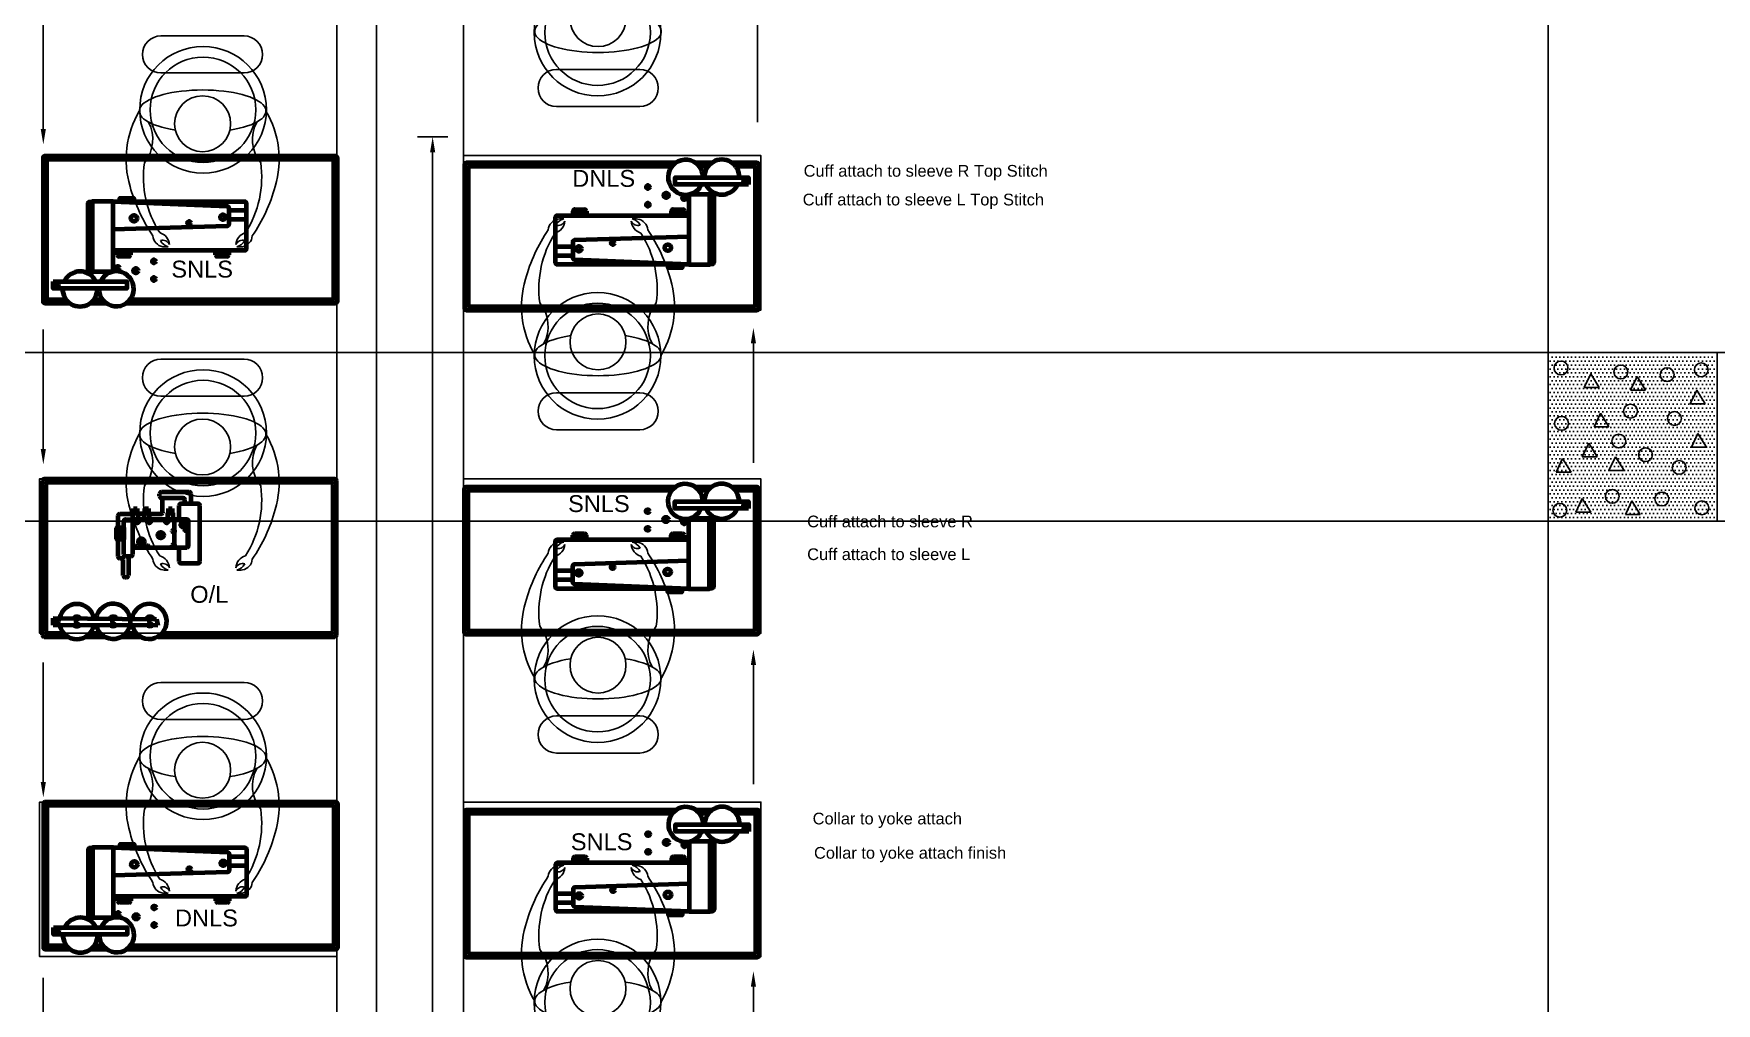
# Model space of a CAD drawing. Header units: feet. Extents: x 200 to 992, y 45 to 257.
# Drawn here: x 264.88 to 284.81, y 126.71 to 138.2 of the extents above; entities that cross this region are included whole.
import ezdxf

# ---------------------------------------------------------------- set-up
doc = ezdxf.new("R2010")
doc.units = ezdxf.units.FT
doc.header["$MEASUREMENT"] = 0
for name, color, linetype in [('assembly operations', 80, 'Continuous'), ('beampillar', 80, 'Continuous'), ('dimension', 100, 'Continuous'), ('hatch pillar', 20, 'Continuous'), ('machines', 21, 'Continuous'), ('ol mc', 190, 'Continuous'), ('prep side', 220, 'Continuous'), ('shank', 77, 'Continuous')]:
    doc.layers.add(name, color=color, linetype=linetype)
doc.styles.get("Standard").update_dxf_attribs({"font": 'arial.ttf'})

# ---------------------------------------------------------------- blocks, each defined once
blk = doc.blocks.new('snls block')
at = {"layer": 'machines', "linetype": 'ByBlock', "lineweight": 100}
for p, q in [((54.586, 84.152), (54.586, 84.133)), ((54.586, 84.152), (54.605, 84.152)), ((54.607, 84.133), (54.605, 84.152)), ((54.888, 84.077), (54.681, 84.077)), ((54.889, 83.97), (54.681, 83.97)), ((53.361, 83.553), (53.361, 83.605)), ((53.361, 83.605), (53.517, 83.605)), ((53.378, 83.57), (53.378, 83.605)), ((53.497, 83.533), (53.382, 83.533)), ((53.48, 83.549), (53.398, 83.549)), ((53.501, 83.605), (53.501, 83.57)), ((53.517, 83.605), (53.517, 83.553)), ((54.524, 83.553), (54.524, 83.605)), ((54.524, 83.605), (54.681, 83.605)), ((54.541, 83.57), (54.541, 83.605)), ((54.66, 83.533), (54.545, 83.533)), ((54.643, 83.549), (54.562, 83.549)), ((54.664, 83.605), (54.664, 83.57)), ((54.681, 83.605), (54.681, 83.553))]:
    blk.add_line(p, q, dxfattribs=at)
for points in [[(53.469, 82.981), (55.947, 82.981, 0.414214), (55.968, 83.002), (55.968, 84.703, 0.414214), (55.947, 84.724), (52.502, 84.724, 0.414214), (52.482, 84.703), (52.482, 83.002, 0.414214), (52.502, 82.981), (52.798, 82.981)], [(53.513, 83.023), (55.905, 83.023, 0.414214), (55.926, 83.043), (55.926, 84.662, 0.414214), (55.905, 84.683), (52.544, 84.683, 0.414214), (52.523, 84.662), (52.523, 83.043, 0.414214), (52.544, 83.023), (52.755, 83.023)]]:
    blk.add_lwpolyline(points, format="xyb", dxfattribs=at)
for points in [[(53.063, 83.355), (53.037, 83.355, -0.414214), (53.016, 83.375), (53.016, 84.161, -0.414214), (53.037, 84.182), (53.063, 84.182)], [(53.312, 84.185), (53.063, 84.185), (53.063, 83.355), (53.291, 83.355, 0.414214), (53.312, 83.375)], [(53.312, 84.185), (54.661, 84.131, -0.402601), (54.681, 84.11), (54.681, 83.914, -0.405445), (54.661, 83.893), (53.312, 83.853)], [(53.312, 84.185), (54.868, 84.185, -0.414214), (54.889, 84.164), (54.889, 83.624, -0.414214), (54.868, 83.604), (53.312, 83.604)]]:
    blk.add_lwpolyline(points, format="xyb", close=True, dxfattribs=at)
for points in [[(53.557, 84.185), (53.392, 84.185), (53.392, 84.225), (53.557, 84.225)], [(53.505, 84.185), (53.404, 84.185), (53.404, 84.222), (53.505, 84.222)], [(52.603, 83.237), (53.474, 83.237), (53.474, 83.154), (52.603, 83.154)], [(52.603, 83.237), (53.474, 83.237), (53.474, 83.154), (52.603, 83.154)]]:
    blk.add_lwpolyline(points, close=True, dxfattribs=at)
for points in [[(53.042, 82.981), (53.23, 82.981)], [(53.085, 83.023), (53.186, 83.023)]]:
    blk.add_lwpolyline(points, dxfattribs=at)
for centre, radius in [((53.56, 83.986), 0.0369), ((54.212, 83.931), 0.0196), ((54.613, 83.999), 0.0303), ((53.796, 83.476), 0.0206), ((53.366, 83.399), 0.0206), ((53.58, 83.365), 0.0285), ((52.644, 83.202), 0.0219), ((52.644, 83.202), 0.0219), ((53.796, 83.267), 0.0206)]:
    blk.add_circle(centre, radius, dxfattribs=at)
for centre, radius, start, end in [((53.382, 83.553), 0.0208, 180, 270), ((53.398, 83.57), 0.0208, 180, 270), ((53.48, 83.57), 0.0208, 270, 0), ((53.497, 83.553), 0.0208, 270, 0), ((54.545, 83.553), 0.0208, 180, 270), ((54.562, 83.57), 0.0208, 180, 270), ((54.643, 83.57), 0.0208, 270, 0), ((54.66, 83.553), 0.0208, 270, 0), ((52.92, 83.149), 0.207, 25.1747, 154.8253), ((53.35, 83.151), 0.207, 179.1324, 155.4718), ((52.92, 83.149), 0.207, 178.5457, 1.4543)]:
    blk.add_arc(centre, radius, start, end, dxfattribs=at)
blk = doc.blocks.new('sewing line')
for points in [[(-143.00379, 2.03551), (-143.00379, 65.14488), (-144.50379, 65.14488), (-144.50379, 2.03551)], [(-146.58825, 43.58349), (-145.60395, 43.58349)], [(-145.60395, 43.14416), (-146.58825, 43.14416)], [(-141.90364, 43.1862), (-140.91934, 43.1862)], [(-140.91934, 42.74687), (-141.90364, 42.74687)], [(-146.58825, 39.75349), (-145.60395, 39.75349)], [(-145.60395, 39.31416), (-146.58825, 39.31416)], [(-141.90364, 39.3562), (-140.91934, 39.3562)], [(-140.91934, 38.91687), (-141.90364, 38.91687)], [(-146.58825, 35.92349), (-145.60395, 35.92349)], [(-146.58825, 35.92349), (-145.60395, 35.92349)], [(-145.60395, 35.48416), (-146.58825, 35.48416)], [(-145.60395, 35.48416), (-146.58825, 35.48416)], [(-141.90364, 35.5262), (-140.91934, 35.5262)], [(-140.91934, 35.08687), (-141.90364, 35.08687)]]:
    blk.add_lwpolyline(points)
at = {"linetype": 'ByBlock', "lineweight": -2}
for points in [[(-147.98115, 42.48179), (-147.98115, 43.89525)], [(-139.52276, 43.9743), (-139.52276, 42.56084)], [(-147.98115, 38.6898), (-147.98115, 40.10326)], [(-139.57244, 39.93952), (-139.57244, 38.52606)], [(-147.98115, 34.74419), (-147.98115, 36.15765)], [(-139.57244, 36.13019), (-139.57244, 34.71674)], [(-147.98115, 31.0087), (-147.98115, 32.42216)], [(-139.57244, 32.31696), (-139.57244, 30.9035)]]:
    blk.add_lwpolyline(points, dxfattribs=at)
for points in [[(-143.00379, 42.16488), (-139.48316, 42.16488), (-139.48316, 40.33481), (-143.00379, 40.33481)], [(-144.50379, 36.50548), (-148.02443, 36.50548), (-148.02443, 38.33555), (-144.50379, 38.33555)], [(-143.00379, 38.33488), (-139.48316, 38.33488), (-139.48316, 36.50481), (-143.00379, 36.50481)], [(-144.50379, 32.67548), (-148.02443, 32.67548), (-148.02443, 34.50555), (-144.50379, 34.50555)], [(-143.00379, 34.50488), (-139.48316, 34.50488), (-139.48316, 32.67481), (-143.00379, 32.67481)]]:
    blk.add_lwpolyline(points, close=True)
for centre, radius in [((-141.41764, 43.62245), 0.75), ((-141.41764, 43.62245), 0.625), ((-141.41276, 43.78764), 0.3314), ((-146.08995, 42.70791), 0.75), ((-146.08995, 42.70791), 0.625), ((-146.09483, 42.54272), 0.3314), ((-141.41764, 39.79245), 0.75), ((-141.41764, 39.79245), 0.625), ((-141.41276, 39.95764), 0.3314), ((-146.08995, 38.87791), 0.75), ((-146.08995, 38.87791), 0.625), ((-146.09483, 38.71272), 0.3314), ((-141.41764, 35.96245), 0.75), ((-141.41764, 35.96245), 0.625), ((-141.41276, 36.12764), 0.3314), ((-146.08995, 35.04791), 0.75), ((-146.08995, 35.04791), 0.75), ((-146.08995, 35.04791), 0.625), ((-146.08995, 35.04791), 0.625), ((-146.09483, 34.88272), 0.3314), ((-146.09483, 34.88272), 0.3314), ((-141.41764, 32.13245), 0.75), ((-141.41764, 32.13245), 0.625), ((-141.41276, 32.29764), 0.3314)]:
    blk.add_circle(centre, radius)
for centre, radius, start, end in [((-146.58825, 43.36383), 0.21966, 90, 270), ((-145.60395, 43.36383), 0.21966, 270, 90), ((-141.90364, 42.96653), 0.21966, 90, 270), ((-140.91934, 42.96653), 0.21966, 270, 90), ((-145.87132, 42.12091), 1.12909, 149.566063, 196.497517), ((-146.31834, 42.12091), 1.12909, 343.502483, 30.433937), ((-147.12616, 42.35834), 0.44097, 321.008421, 27.632528), ((-145.0635, 42.35834), 0.44097, 152.367472, 218.991579), ((-145.56376, 41.91237), 1.23125, 172.133942, 212.405248), ((-146.6259, 41.91237), 1.23125, 327.594752, 7.866058), ((-145.09322, 42.30412), 1.92771, 195.151137, 214.435473), ((-147.09644, 42.30412), 1.92771, 325.564527, 344.848863), ((-146.64708, 41.09802), 0.16061, 4.787406, 74.171118), ((-145.54258, 41.09802), 0.16061, 105.828882, 175.212594), ((-140.41115, 40.19624), 1.92771, 145.564527, 164.848863), ((-140.88169, 40.58799), 1.23125, 147.594752, 187.866058), ((-141.86066, 41.27554), 0.14081, 100.122504, 175.609876), ((-141.96501, 41.40234), 0.16061, 285.828882, 355.212594), ((-141.78159, 41.2745), 0.1464, 104.680297, 152.481191), ((-141.88539, 41.42741), 0.08916, 253.018909, 334.439991), ((-141.83096, 40.69739), 0.71883, 89.022524, 94.34402), ((-140.94013, 41.42741), 0.08916, 205.560009, 286.981091), ((-140.86051, 41.40234), 0.16061, 184.787406, 254.171118), ((-140.99456, 40.69739), 0.71883, 85.65598, 90.977476), ((-141.04393, 41.2745), 0.1464, 27.518809, 75.319703), ((-140.96486, 41.27554), 0.14081, 4.390124, 79.877496), ((-141.94383, 40.58799), 1.23125, 352.133942, 32.405248), ((-142.41437, 40.19624), 1.92771, 15.151137, 34.435473), ((-146.54273, 41.22482), 0.14081, 184.390124, 259.877496), ((-146.56746, 41.07295), 0.08916, 25.560009, 106.981091), ((-146.46366, 41.22586), 0.1464, 207.518809, 255.319703), ((-146.51303, 41.80297), 0.71883, 265.65598, 270.977476), ((-145.6222, 41.07295), 0.08916, 73.018909, 154.439991), ((-145.726, 41.22586), 0.1464, 284.680297, 332.481191), ((-145.67663, 41.80297), 0.71883, 269.022524, 274.34402), ((-145.64693, 41.22482), 0.14081, 280.122504, 355.609876), ((-141.18924, 40.37945), 1.12909, 163.502483, 210.433937), ((-141.63627, 40.37945), 1.12909, 329.566063, 16.497517), ((-142.44409, 40.14202), 0.44097, 332.367472, 38.991579), ((-140.38143, 40.14202), 0.44097, 141.008421, 207.632528), ((-146.58825, 39.53383), 0.21966, 90, 270), ((-145.60395, 39.53383), 0.21966, 270, 90), ((-141.90364, 39.13653), 0.21966, 90, 270), ((-140.91934, 39.13653), 0.21966, 270, 90), ((-145.87132, 38.29091), 1.12909, 149.566063, 196.497517), ((-146.31834, 38.29091), 1.12909, 343.502483, 30.433937), ((-147.12616, 38.52834), 0.44097, 321.008421, 27.632528), ((-145.0635, 38.52834), 0.44097, 152.367472, 218.991579), ((-145.56376, 38.08237), 1.23125, 172.133942, 212.405248), ((-146.6259, 38.08237), 1.23125, 327.594752, 7.866058), ((-145.09322, 38.47412), 1.92771, 195.151137, 214.435473), ((-147.09644, 38.47412), 1.92771, 325.564527, 344.848863), ((-141.86066, 37.44554), 0.14081, 100.122504, 175.609876), ((-141.96501, 37.57234), 0.16061, 285.828882, 355.212594), ((-141.78159, 37.4445), 0.1464, 104.680297, 152.481191), ((-141.88539, 37.59741), 0.08916, 253.018909, 334.439991), ((-141.83096, 36.86739), 0.71883, 89.022524, 94.34402), ((-140.94013, 37.59741), 0.08916, 205.560009, 286.981091), ((-140.86051, 37.57234), 0.16061, 184.787406, 254.171118), ((-140.99456, 36.86739), 0.71883, 85.65598, 90.977476), ((-141.04393, 37.4445), 0.1464, 27.518809, 75.319703), ((-140.96486, 37.44554), 0.14081, 4.390124, 79.877496), ((-146.54273, 37.39482), 0.14081, 184.390124, 259.877496), ((-146.64708, 37.26802), 0.16061, 4.787406, 74.171118), ((-146.56746, 37.24295), 0.08916, 25.560009, 106.981091), ((-146.46366, 37.39586), 0.1464, 207.518809, 255.319703), ((-145.54258, 37.26802), 0.16061, 105.828882, 175.212594), ((-145.6222, 37.24295), 0.08916, 73.018909, 154.439991), ((-145.726, 37.39586), 0.1464, 284.680297, 332.481191), ((-145.64693, 37.39482), 0.14081, 280.122504, 355.609876), ((-140.41115, 36.36624), 1.92771, 145.564527, 164.848863), ((-140.88169, 36.75799), 1.23125, 147.594752, 187.866058), ((-141.94383, 36.75799), 1.23125, 352.133942, 32.405248), ((-142.41437, 36.36624), 1.92771, 15.151137, 34.435473), ((-146.51303, 37.97297), 0.71883, 265.65598, 270.977476), ((-145.67663, 37.97297), 0.71883, 269.022524, 274.34402), ((-141.18924, 36.54945), 1.12909, 163.502483, 210.433937), ((-141.63627, 36.54945), 1.12909, 329.566063, 16.497517), ((-142.44409, 36.31202), 0.44097, 332.367472, 38.991579), ((-140.38143, 36.31202), 0.44097, 141.008421, 207.632528), ((-146.58825, 35.70383), 0.21966, 90, 270), ((-146.58825, 35.70383), 0.21966, 90, 270), ((-145.60395, 35.70383), 0.21966, 270, 90), ((-145.60395, 35.70383), 0.21966, 270, 90), ((-141.90364, 35.30653), 0.21966, 90, 270), ((-140.91934, 35.30653), 0.21966, 270, 90), ((-145.87132, 34.46091), 1.12909, 149.566063, 196.497517), ((-145.87132, 34.46091), 1.12909, 149.566063, 196.497517), ((-147.12616, 34.69834), 0.44097, 321.008421, 27.632528), ((-147.12616, 34.69834), 0.44097, 321.008421, 27.632528), ((-145.0635, 34.69834), 0.44097, 152.367472, 218.991579), ((-145.0635, 34.69834), 0.44097, 152.367472, 218.991579), ((-146.31834, 34.46091), 1.12909, 343.502483, 30.433937), ((-146.31834, 34.46091), 1.12909, 343.502483, 30.433937), ((-145.56376, 34.25237), 1.23125, 172.133942, 212.405248), ((-145.56376, 34.25237), 1.23125, 172.133942, 212.405248), ((-146.6259, 34.25237), 1.23125, 327.594752, 7.866058), ((-146.6259, 34.25237), 1.23125, 327.594752, 7.866058), ((-145.09322, 34.64412), 1.92771, 195.151137, 214.435473), ((-145.09322, 34.64412), 1.92771, 195.151137, 214.435473), ((-147.09644, 34.64412), 1.92771, 325.564527, 344.848863), ((-147.09644, 34.64412), 1.92771, 325.564527, 344.848863), ((-141.86066, 33.61554), 0.14081, 100.122504, 175.609876), ((-141.96501, 33.74234), 0.16061, 285.828882, 355.212594), ((-141.78159, 33.6145), 0.1464, 104.680297, 152.481191), ((-141.88539, 33.76741), 0.08916, 253.018909, 334.439991), ((-141.83096, 33.03739), 0.71883, 89.022524, 94.34402), ((-140.94013, 33.76741), 0.08916, 205.560009, 286.981091), ((-140.86051, 33.74234), 0.16061, 184.787406, 254.171118), ((-140.99456, 33.03739), 0.71883, 85.65598, 90.977476), ((-141.04393, 33.6145), 0.1464, 27.518809, 75.319703), ((-140.96486, 33.61554), 0.14081, 4.390124, 79.877496), ((-146.54273, 33.56482), 0.14081, 184.390124, 259.877496), ((-146.54273, 33.56482), 0.14081, 184.390124, 259.877496), ((-146.64708, 33.43802), 0.16061, 4.787406, 74.171118), ((-146.64708, 33.43802), 0.16061, 4.787406, 74.171118), ((-146.56746, 33.41295), 0.08916, 25.560009, 106.981091), ((-146.56746, 33.41295), 0.08916, 25.560009, 106.981091), ((-146.46366, 33.56586), 0.1464, 207.518809, 255.319703), ((-146.46366, 33.56586), 0.1464, 207.518809, 255.319703), ((-145.54258, 33.43802), 0.16061, 105.828882, 175.212594), ((-145.54258, 33.43802), 0.16061, 105.828882, 175.212594), ((-145.6222, 33.41295), 0.08916, 73.018909, 154.439991), ((-145.6222, 33.41295), 0.08916, 73.018909, 154.439991), ((-145.726, 33.56586), 0.1464, 284.680297, 332.481191), ((-145.726, 33.56586), 0.1464, 284.680297, 332.481191), ((-145.64693, 33.56482), 0.14081, 280.122504, 355.609876), ((-145.64693, 33.56482), 0.14081, 280.122504, 355.609876), ((-140.41115, 32.53624), 1.92771, 145.564527, 164.848863), ((-140.88169, 32.92799), 1.23125, 147.594752, 187.866058), ((-141.94383, 32.92799), 1.23125, 352.133942, 32.405248), ((-142.41437, 32.53624), 1.92771, 15.151137, 34.435473), ((-146.51303, 34.14297), 0.71883, 265.65598, 270.977476), ((-146.51303, 34.14297), 0.71883, 265.65598, 270.977476), ((-145.67663, 34.14297), 0.71883, 269.022524, 274.34402), ((-145.67663, 34.14297), 0.71883, 269.022524, 274.34402), ((-141.18924, 32.71945), 1.12909, 163.502483, 210.433937), ((-141.63627, 32.71945), 1.12909, 329.566063, 16.497517), ((-142.44409, 32.48202), 0.44097, 332.367472, 38.991579), ((-140.38143, 32.48202), 0.44097, 141.008421, 207.632528)]:
    blk.add_arc(centre, radius, start, end)
for centre, major_axis in [((-141.41276, 43.63751), (0.75, 0)), ((-146.09483, 42.69285), (-0.75, 0)), ((-141.41276, 39.80751), (0.75, 0)), ((-146.09483, 38.86285), (-0.75, 0)), ((-141.41276, 35.97751), (0.75, 0)), ((-146.09483, 35.03285), (-0.75, 0)), ((-146.09483, 35.03285), (-0.75, 0)), ((-141.41276, 32.14751), (0.75, 0))]:
    blk.add_ellipse(centre, major_axis=major_axis, ratio=0.33333333, start_param=2.01554376, end_param=7.4092342)
at = {"linetype": 'ByBlock'}
for points in [[(-147.95032, 42.48179), (-147.98115, 42.29679), (-148.01198, 42.48179)], [(-139.5416, 39.93952), (-139.57244, 40.12452), (-139.60327, 39.93952)], [(-147.95032, 38.6898), (-147.98115, 38.5048), (-148.01198, 38.6898)], [(-139.5416, 36.13019), (-139.57244, 36.31519), (-139.60327, 36.13019)], [(-147.95032, 34.74419), (-147.98115, 34.55919), (-148.01198, 34.74419)], [(-139.5416, 32.31696), (-139.57244, 32.50196), (-139.60327, 32.31696)]]:
    blk.add_solid(points, dxfattribs=at)
at = {"layer": 'dimension', "linetype": 'ByBlock', "lineweight": -2}
blk.add_line((-143.55074, 42.38833), (-143.19074, 42.38833), dxfattribs=at)
for points in [[(-144.03531, 3.12531), (-144.03531, 52.03519)], [(-143.37074, 42.20333), (-143.37074, 2.94031)]]:
    blk.add_lwpolyline(points, dxfattribs=at)
at = {"layer": 'dimension', "linetype": 'ByBlock'}
blk.add_solid([(-143.40158, 42.20333), (-143.37074, 42.38833), (-143.33991, 42.20333)], dxfattribs=at)
at = {"layer": 'ol mc', "linetype": 'ByBlock', "lineweight": 100}
for p, q in [((-147.99368, 38.31133), (-147.99368, 37.54873)), ((-144.52843, 38.33208), (-147.97293, 38.33208)), ((-147.95218, 38.26983), (-147.95218, 37.59126)), ((-144.56993, 38.29058), (-147.93143, 38.29058)), ((-144.54918, 36.52683), (-144.54918, 38.26983)), ((-144.50768, 36.48533), (-144.50768, 38.31133)), ((-146.60421, 38.12872), (-146.60421, 38.15946)), ((-146.58346, 38.18021), (-146.51932, 38.18021)), ((-146.32561, 38.10797), (-146.58346, 38.10797)), ((-146.57074, 37.94092), (-146.57074, 38.10797)), ((-146.51932, 38.18021), (-146.25436, 38.18021)), ((-146.30486, 38.04056), (-146.30486, 38.08722)), ((-146.23361, 38.15946), (-146.23361, 38.04056)), ((-147.09621, 37.75763), (-147.09621, 37.89942)), ((-147.07546, 37.92017), (-146.98974, 37.92017)), ((-146.98974, 37.92017), (-146.96034, 37.92017)), ((-146.96034, 37.92017), (-146.91941, 37.92017)), ((-146.91941, 37.85381), (-146.91941, 37.93367)), ((-146.86157, 37.93367), (-146.91941, 37.93367)), ((-146.86157, 37.92537), (-146.91941, 37.92537)), ((-146.91304, 37.93367), (-146.91304, 37.98381)), ((-146.91304, 37.98381), (-146.86914, 37.98381)), ((-146.86914, 37.93367), (-146.91304, 37.93367)), ((-146.90401, 37.93367), (-146.90401, 37.98381)), ((-146.89529, 37.93367), (-146.89529, 37.98381)), ((-146.88658, 37.93367), (-146.88658, 37.98381)), ((-146.87738, 37.93367), (-146.87738, 37.98381)), ((-146.86914, 37.98381), (-146.86914, 37.93367)), ((-146.86157, 37.93367), (-146.86157, 37.85381)), ((-146.86157, 37.92017), (-146.80887, 37.92017)), ((-146.86157, 37.92017), (-146.78446, 37.92017)), ((-146.78446, 37.92017), (-146.86157, 37.92017)), ((-146.78446, 37.85381), (-146.78446, 37.93367)), ((-146.72662, 37.93367), (-146.78446, 37.93367)), ((-146.72662, 37.92537), (-146.78446, 37.92537)), ((-146.77749, 37.93367), (-146.77749, 37.98381)), ((-146.77749, 37.98381), (-146.7336, 37.98381)), ((-146.7336, 37.93367), (-146.77749, 37.93367)), ((-146.76917, 37.93367), (-146.76917, 37.98381)), ((-146.7614, 37.93367), (-146.7614, 37.98381)), ((-146.75482, 37.93367), (-146.75482, 37.98381)), ((-146.74794, 37.93367), (-146.74794, 37.98381)), ((-146.74077, 37.93367), (-146.74077, 37.98381)), ((-146.7336, 37.98381), (-146.7336, 37.93367)), ((-146.72662, 37.93367), (-146.72662, 37.85381)), ((-146.72662, 37.92017), (-146.63987, 37.92017)), ((-146.63987, 37.92017), (-146.58203, 37.92017)), ((-146.58203, 37.92017), (-146.57904, 37.92017)), ((-146.57074, 37.94092), (-146.57074, 37.92847)), ((-146.50492, 37.85381), (-146.50492, 37.93367)), ((-146.44708, 37.93367), (-146.50492, 37.93367)), ((-146.44708, 37.92537), (-146.50492, 37.92537)), ((-146.49879, 37.93367), (-146.49879, 37.98381)), ((-146.49879, 37.98381), (-146.4549, 37.98381)), ((-146.4549, 37.93367), (-146.49879, 37.93367)), ((-146.49323, 37.93367), (-146.49323, 37.98381)), ((-146.48606, 37.93367), (-146.48606, 37.98381)), ((-146.47798, 37.93367), (-146.47798, 37.98381)), ((-146.46991, 37.93367), (-146.46991, 37.98381)), ((-146.46214, 37.93367), (-146.46214, 37.98381)), ((-146.4549, 37.98381), (-146.4549, 37.93367)), ((-146.44708, 37.93367), (-146.44708, 37.85381)), ((-146.37485, 38.01981), (-146.37485, 37.85381)), ((-146.1466, 38.04056), (-146.3541, 38.04056)), ((-146.31382, 38.04056), (-146.3541, 38.04056)), ((-146.12585, 37.35581), (-146.12585, 38.01981)), ((-147.11537, 37.62628), (-147.11537, 37.74933)), ((-147.10707, 37.75763), (-147.02861, 37.75763)), ((-147.06324, 37.75189), (-147.07984, 37.75189)), ((-147.06324, 37.74302), (-147.07984, 37.74302)), ((-147.06324, 37.73182), (-147.07984, 37.73182)), ((-147.06277, 37.72063), (-147.07937, 37.72063)), ((-147.06277, 37.70989), (-147.07937, 37.70989)), ((-147.06277, 37.69963), (-147.07937, 37.69963)), ((-147.06277, 37.68797), (-147.07937, 37.68797)), ((-147.07901, 37.61798), (-147.07901, 37.75763)), ((-147.06237, 37.67584), (-147.07897, 37.67584)), ((-147.06237, 37.66464), (-147.07897, 37.66464)), ((-147.06241, 37.61798), (-147.06241, 37.75763)), ((-147.02861, 37.43726), (-147.02861, 37.83306)), ((-147.02861, 37.75763), (-147.02861, 37.61798)), ((-147.00786, 37.85381), (-146.92466, 37.85381)), ((-147.00786, 37.84551), (-146.92466, 37.84551)), ((-146.28141, 37.85381), (-146.92466, 37.85381)), ((-146.92466, 37.85381), (-146.92466, 37.52181)), ((-146.92466, 37.85381), (-146.92466, 37.43726)), ((-146.26896, 37.84551), (-146.92466, 37.84551)), ((-146.86157, 37.85381), (-146.91941, 37.85381)), ((-146.72662, 37.85381), (-146.78446, 37.85381)), ((-146.37485, 37.85381), (-146.69458, 37.85381)), ((-146.44708, 37.85381), (-146.50492, 37.85381)), ((-146.4538, 37.71341), (-146.4538, 37.71965)), ((-146.44708, 37.85381), (-146.44708, 37.85486)), ((-146.44708, 37.85486), (-146.44708, 37.85486)), ((-146.44708, 37.85486), (-146.44708, 37.85381)), ((-146.44708, 37.85381), (-146.44708, 37.85381)), ((-146.4455, 37.72795), (-146.42666, 37.72795)), ((-146.42666, 37.70511), (-146.4455, 37.70511)), ((-146.42666, 37.52181), (-146.42666, 37.85381)), ((-146.42666, 37.72795), (-146.42666, 37.70511)), ((-146.26896, 37.52596), (-146.26896, 37.84966)), ((-146.26066, 37.54256), (-146.26066, 37.83306)), ((-147.99368, 36.87788), (-147.99368, 37.54873)), ((-147.95218, 37.59126), (-147.95218, 36.83402)), ((-147.02861, 37.61798), (-147.10707, 37.61798)), ((-147.09621, 37.41348), (-147.09621, 37.61798)), ((-147.06277, 37.62731), (-147.07937, 37.62731)), ((-147.06241, 37.61798), (-147.07901, 37.61798)), ((-147.06237, 37.65157), (-147.07897, 37.65157)), ((-147.06231, 37.63944), (-147.07891, 37.63944)), ((-146.92466, 37.52181), (-146.28141, 37.52181)), ((-146.91487, 37.52181), (-146.91487, 37.53635)), ((-146.88772, 37.52181), (-146.91487, 37.52181)), ((-146.90657, 37.54465), (-146.89602, 37.54465)), ((-146.88772, 37.53635), (-146.88772, 37.52181)), ((-146.76108, 37.52181), (-146.76108, 37.53635)), ((-146.73394, 37.52181), (-146.76108, 37.52181)), ((-146.75278, 37.54465), (-146.74224, 37.54465)), ((-146.73394, 37.53635), (-146.73394, 37.52181)), ((-146.4538, 37.54354), (-146.4538, 37.54978)), ((-146.4455, 37.55808), (-146.42666, 37.55808)), ((-146.42666, 37.53524), (-146.4455, 37.53524)), ((-146.42666, 37.55808), (-146.42666, 37.53524)), ((-146.37485, 37.52181), (-146.37485, 37.35581)), ((-147.05597, 37.39273), (-147.07546, 37.39273)), ((-147.03522, 37.18822), (-147.03522, 37.37198)), ((-146.94541, 37.41651), (-147.00786, 37.41651)), ((-146.97424, 37.41651), (-146.97424, 37.18822)), ((-146.3541, 37.33506), (-146.1466, 37.33506)), ((-146.99499, 37.16747), (-147.01447, 37.16747)), ((-147.99368, 36.87788), (-147.99368, 36.48533)), ((-147.95218, 36.83402), (-147.95218, 36.52683)), ((-147.8637, 36.68312), (-146.64198, 36.67279)), ((-147.8637, 36.60012), (-147.8637, 36.68312)), ((-146.64198, 36.67279), (-146.62341, 36.59688)), ((-147.97293, 36.46458), (-147.68689, 36.46458)), ((-147.93143, 36.50608), (-147.73835, 36.50608)), ((-146.62341, 36.59688), (-147.8637, 36.60012)), ((-147.48117, 36.46458), (-147.25355, 36.46458)), ((-147.42971, 36.50608), (-147.30689, 36.50608)), ((-147.05546, 36.46458), (-146.82728, 36.46458)), ((-147.00212, 36.50608), (-146.87994, 36.50608)), ((-146.62644, 36.46458), (-144.52843, 36.46458)), ((-146.57378, 36.50608), (-144.56993, 36.50608))]:
    blk.add_line(p, q, dxfattribs=at)
for centre, radius in [((-146.86855, 37.82502), 0.01428), ((-146.72711, 37.82502), 0.01428), ((-146.58995, 37.668), 0.03569), ((-146.58995, 37.668), 0.01428), ((-146.51994, 37.82502), 0.01428), ((-146.32707, 37.78933), 0.02712), ((-146.28992, 37.72938), 0.01572), ((-146.81998, 37.59091), 0.03569), ((-146.81998, 37.59091), 0.01428), ((-147.82258, 36.64807), 0.02189), ((-147.58403, 36.64616), 0.01059), ((-147.15358, 36.64616), 0.01059), ((-146.71627, 36.64616), 0.01059)]:
    blk.add_circle(centre, radius, dxfattribs=at)
for centre, radius, start, end in [((-147.97293, 38.31133), 0.02075, 90, 180), ((-147.93143, 38.26983), 0.02075, 90, 180), ((-144.56993, 38.26983), 0.02075, 0, 90), ((-144.52843, 38.31133), 0.02075, 0, 90), ((-146.58346, 38.15946), 0.02075, 90, 180), ((-146.58346, 38.12872), 0.02075, 180, 270), ((-146.32561, 38.08722), 0.02075, 0, 90), ((-146.25436, 38.15946), 0.02075, 0, 90), ((-147.07546, 37.89942), 0.02075, 90, 180), ((-146.57904, 37.92847), 0.0083, 270, 0), ((-146.3541, 38.01981), 0.02075, 90, 180), ((-146.1466, 38.01981), 0.02075, 0, 90), ((-147.10707, 37.74933), 0.0083, 90, 180), ((-147.00786, 37.83306), 0.02075, 90, 180), ((-147.00786, 37.84966), 0.00415, 90, 270), ((-146.4455, 37.71965), 0.0083, 90, 180), ((-146.4455, 37.71341), 0.0083, 180, 270), ((-146.28141, 37.83306), 0.02075, 0, 90), ((-147.10707, 37.62628), 0.0083, 180, 270), ((-146.90657, 37.53635), 0.0083, 90, 180), ((-146.89602, 37.53635), 0.0083, 360, 90), ((-146.75278, 37.53635), 0.0083, 90, 180), ((-146.74224, 37.53635), 0.0083, 360, 90), ((-146.4455, 37.54978), 0.0083, 90, 180), ((-146.4455, 37.54354), 0.0083, 180, 270), ((-146.28141, 37.54256), 0.02075, 270, 0), ((-147.07546, 37.41348), 0.02075, 180, 270), ((-147.05597, 37.37198), 0.02075, 0, 90), ((-147.00786, 37.43726), 0.02075, 180, 270), ((-146.94541, 37.43726), 0.02075, 270, 0), ((-146.3541, 37.35581), 0.02075, 180, 270), ((-146.1466, 37.35581), 0.02075, 270, 0), ((-147.01447, 37.18822), 0.02075, 180, 270), ((-146.99499, 37.18822), 0.02075, 270, 0), ((-147.58403, 36.64479), 0.2075, 10.644339, 169.355661), ((-147.58403, 36.64479), 0.05577, 39.673494, 139.358275), ((-147.1545, 36.64691), 0.2075, 193.033836, 169.951975), ((-147.15358, 36.64616), 0.05577, 33.232928, 145.798841), ((-146.72686, 36.64616), 0.2075, 193.512598, 171.941839), ((-146.71627, 36.64616), 0.05577, 28.779902, 150.251867), ((-147.97293, 36.48533), 0.02075, 180, 270), ((-147.93143, 36.52683), 0.02075, 180, 270), ((-147.58403, 36.64479), 0.2075, 192.432427, 347.567573), ((-147.58403, 36.64479), 0.05577, 234.353893, 305.346954), ((-147.15358, 36.64616), 0.05577, 239.041902, 300.658945), ((-146.71627, 36.64616), 0.05577, 241.415125, 298.285722), ((-144.56993, 36.52683), 0.02075, 270, 0), ((-144.52843, 36.48533), 0.02075, 270, 0)]:
    blk.add_arc(centre, radius, start, end, dxfattribs=at)
for p in [(-200.46645, -42.56359), (-200.46259, -50.21866)]:
    blk.add_blockref('snls block', p)
at = {"rotation": 180}
for p in [(-87.02583, 125.05978), (-87.02826, 121.21911), (-87.02262, 117.39227)]:
    blk.add_blockref('snls block', p, dxfattribs=at)
at = {"char_height": 0.2, "attachment_point": 1}
for s, width, insert in [('DNLS', 0.6548569, (-141.71762, 41.99541)), ('SNLS', 0.9053555, (-146.46485, 40.92067)), ('SNLS', 0.9053555, (-141.76746, 38.14176)), ('O/L', 0.6997084, (-146.24107, 37.06653)), ('SNLS', 0.9053555, (-141.7345, 34.13545)), ('DNLS', 0.6548569, (-146.42205, 33.23236))]:
    blk.add_mtext_dynamic_manual_height_columns(s, width=width, gutter_width=1, heights=[0], dxfattribs=dict(at, insert=insert))
at = {"layer": 'assembly operations', "linetype": 'ByBlock', "char_height": 0.1388878, "attachment_point": 1}
for s, insert, width in [('Cuff attach to sleeve R Top Stitch', (-138.97758, 42.05432), 3.0107479), ('Cuff attach to sleeve L Top Stitch', (-138.98898, 41.71407), 3.0107479), ('Cuff attach to sleeve R', (-138.93593, 37.89971), 2.0482158), ('Cuff attach to sleeve L', (-138.93593, 37.51165), 2.0482158), ('Collar to yoke attach', (-138.87112, 34.37997), 1.8331481), ('Collar to yoke attach finish', (-138.85485, 33.97352), 2.365346)]:
    blk.add_mtext(s, dxfattribs=dict(at, insert=insert, width=width))
blk = doc.blocks.new('hatchedpillar')
at = {"layer": 'hatch pillar', "linetype": 'ByBlock', "true_color": 0xf4ee51}
h = blk.add_hatch(dxfattribs=at)
h.set_pattern_fill('DOTS', color=41, scale=0.74)
h.set_pattern_definition([(0, (80.9823, -120.014843), (0.023125, 0.04625), [0, -0.04625])])
h.paths.add_polyline_path([(284.8, 134.403), (282.8, 134.403), (282.8, 132.403), (284.8, 132.403)])
at = {"layer": 'hatch pillar', "linetype": 'Continuous', "lineweight": -3, "ltscale": 2}
for p, q in [((283.321, 134.163), (283.244, 134.001)), ((283.422, 134.001), (283.321, 134.163)), ((283.87, 134.132), (283.792, 133.97)), ((283.97, 133.97), (283.87, 134.132)), ((283.244, 134.001), (283.422, 134.001)), ((283.792, 133.97), (283.97, 133.97)), ((284.577, 133.973), (284.5, 133.811)), ((284.677, 133.811), (284.577, 133.973)), ((284.5, 133.811), (284.677, 133.811)), ((283.437, 133.7), (283.36, 133.538)), ((283.36, 133.538), (283.537, 133.538)), ((283.537, 133.538), (283.437, 133.7)), ((283.298, 133.345), (283.221, 133.183)), ((283.398, 133.183), (283.298, 133.345)), ((284.591, 133.458), (284.514, 133.296)), ((284.691, 133.296), (284.591, 133.458)), ((282.987, 133.162), (282.91, 133)), ((283.088, 133), (282.987, 133.162)), ((283.221, 133.183), (283.398, 133.183)), ((283.615, 133.183), (283.537, 133.021)), ((283.715, 133.021), (283.615, 133.183)), ((284.514, 133.296), (284.691, 133.296)), ((282.91, 133), (283.088, 133)), ((283.537, 133.021), (283.715, 133.021)), ((283.221, 132.689), (283.144, 132.527)), ((283.144, 132.527), (283.321, 132.527)), ((283.321, 132.527), (283.221, 132.689)), ((283.808, 132.659), (283.731, 132.497)), ((283.908, 132.497), (283.808, 132.659)), ((283.731, 132.497), (283.908, 132.497))]:
    blk.add_line(p, q, dxfattribs=at)
for centre in [(282.969, 134.234), (283.677, 134.186), (284.225, 134.155), (284.63, 134.213), (283.792, 133.723), (284.312, 133.635), (282.976, 133.578), (283.653, 133.368), (283.97, 133.206), (284.368, 133.056), (283.576, 132.713), (284.163, 132.682), (282.955, 132.548), (284.637, 132.576)]:
    blk.add_circle(centre, 0.0821, dxfattribs=at)

msp = doc.modelspace()

# ---------------------------------------------------------------- linework, layer by layer
at = {"layer": 'beampillar', "linetype": 'ByBlock'}
for p, q in [((282.8173, 89.8907), (282.8173, 254.41766)), ((199.8173, 134.41766), (453.29065, 134.41766)), ((199.8173, 132.41766), (453.29065, 132.41766))]:
    msp.add_line(p, q, dxfattribs=at)
msp.add_lwpolyline([(282.8173, 134.41766), (284.8173, 134.41766), (284.8173, 132.41766), (282.8173, 132.41766)], close=True, dxfattribs=at)

# ---------------------------------------------------------------- block references
at = {"layer": 'prep side', "linetype": 'ByBlock'}
msp.add_blockref('hatchedpillar', (0, 0), dxfattribs=at)
at = {"layer": 'shank', "linetype": 'ByBlock'}
msp.add_blockref('sewing line', (412.97838, 94.58499), dxfattribs=at)

doc.saveas('drawing.dxf')
